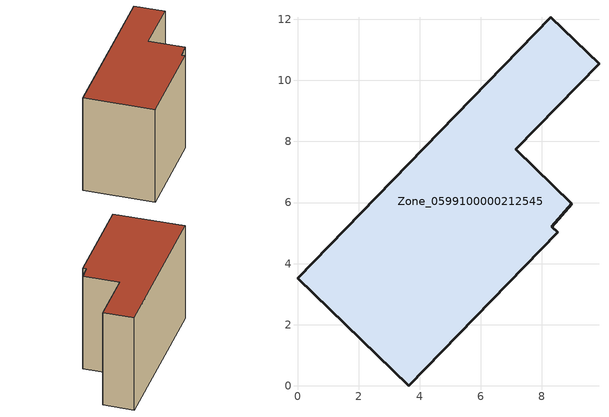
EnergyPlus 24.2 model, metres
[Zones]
Zone_0599100000212545
 floor ground (C_G): 8.33,5.2 8.51,5.02 3.64,0 0,3.53 8.29,12.07 9.87,10.54 7.15,7.74 8.98,5.96 z0
 wall outside (C_F): 8.29,12.07 0,3.53 3.64,0 8.51,5.02 8.33,5.2 8.98,5.96 7.15,7.74 9.87,10.54 8.29,12.07 z0:7.37
 roof outside (C_R): 8.51,5.02 8.33,5.2 8.98,5.96 7.15,7.74 9.87,10.54 8.29,12.07 0,3.53 3.64,0 z7.37
[BUILDING]
Pand.0599100000212545: North Axis=0; Terrain=City; Loads Convergence Tolerance Value=0.04; Temperature Convergence Tolerance Value=0.4; Solar Distribution=FullExterior; Maximum Number of Warmup Days=25; Minimum Number of Warmup Days=1
[Site:Location]
Rotterdam.The.Hague.AP_ZH_NLD Design_Conditions: Latitude=51.96; Longitude=4.45; Time Zone=1; Elevation=-4.5
[SITE:GROUNDTEMPERATURE:BUILDINGSURFACE]
18, 18, 18, 18, 18, 18, 18, 18, 18, 18, 18, 18
[MATERIAL] Thermal Absorptance=0.9; Solar Absorptance=0.7; Visible Absorptance=0.7
Name | Roughness | Thickness | Conductivity | Density | Specific Heat
G.TC.1946 | MediumSmooth | 0.15 | 1 | 540 | 1210
F.TC.1946 | Rough | 0.3 | 0.857143 | 1920 | 840
R.TC.1946 | MediumRough | 0.2 | 0.909091 | 1500 | 1000
[CONSTRUCTION]
C_G: G.TC.1946
C_F: F.TC.1946
C_R: R.TC.1946
[ZONE]
Zone_0599100000212545: Type=1; Multiplier=1; Ceiling Height=Autocalculate; Volume=Autocalculate; Floor Area=autocalculate; Part of Total Floor Area=Yes
[ZONEINFILTRATION:DESIGNFLOWRATE]
Infil_Zone_0599100000212545: Zone or ZoneList or Space or SpaceList=Zone_0599100000212545; Schedule=AlwaysOn; Design Flow Rate Calculation Method=Flow/Area; Flow Rate per Floor Area=0.003; Constant Term Coefficient=1; Temperature Term Coefficient=0; Velocity Term Coefficient=0; Velocity Squared Term Coefficient=0
[HVACTEMPLATE:ZONE:IDEALLOADSAIRSYSTEM]
Zone_0599100000212545: Maximum Heating Supply Air Temperature=50; Minimum Cooling Supply Air Temperature=13; Maximum Heating Supply Air Humidity Ratio=0.0156; Minimum Cooling Supply Air Humidity Ratio=0.0077; Heating Limit=NoLimit; Cooling Limit=NoLimit; Dehumidification Control Type=ConstantSensibleHeatRatio; Cooling Sensible Heat Ratio=0.7; Dehumidification Setpoint=60; Humidification Control Type=None; Humidification Setpoint=30; Outdoor Air Method=None; Outdoor Air Flow Rate per Person=0.00944; Outdoor Air Flow Rate per Zone Floor Area=0; Outdoor Air Flow Rate per Zone=0; Demand Controlled Ventilation Type=None; Outdoor Air Economizer Type=NoEconomizer; Heat Recovery Type=None; Sensible Heat Recovery Effectiveness=0.7; Latent Heat Recovery Effectiveness=0.65
[ZONECONTROL:THERMOSTAT]
ThermostatControl_Zone_0599100000212545: Zone or ZoneList=Zone_0599100000212545; Control Type Schedule=DualSetpointControlType; Control 1=Thermostat_Zone_0599100000212545; Temperature Difference Between Cutout And Setpoint=0
[THERMOSTATSETPOINT:DUALSETPOINT]
Thermostat_Zone_0599100000212545: Heating Setpoint Temperature Schedule=HeatingSetpoint_Zone_0599100000212545; Cooling Setpoint Temperature Schedule=CoolingSetpoint_Zone_0599100000212545
[SCHEDULE:COMPACT]
HeatingSetpoint_Zone_0599100000212545: Through: 12/31, For: AllDays, Until: 24:00, 21
CoolingSetpoint_Zone_0599100000212545: Through: 12/31, For: AllDays, Until: 24:00, 24
DualSetpointControlType: Through: 12/31, For: AllDays, Until: 24:00, 4
AlwaysOn: Through: 12/31, For: AllDays, Until: 24:00, 1
